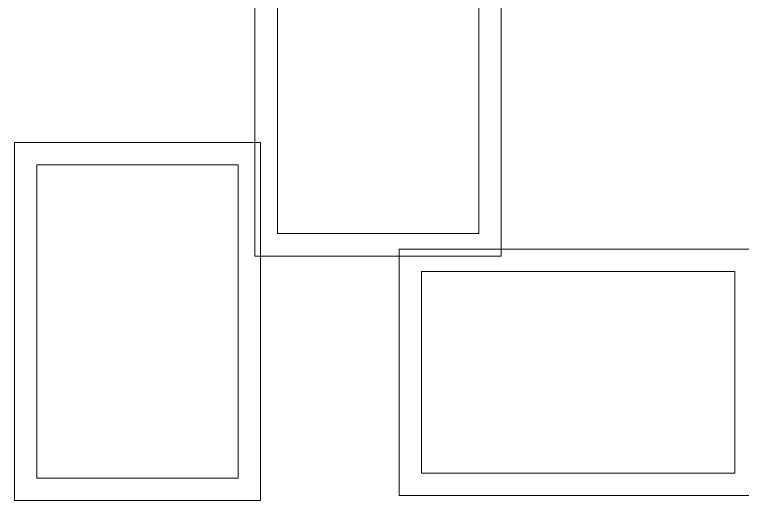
# Model space of a CAD drawing. Header units: millimetres. Extents: x -1446 to 831, y -460 to 128.
# Drawn here: x -1446.4 to -1133.7, y -315.2 to -106.5 of the extents above; entities that cross this region are included whole.
import ezdxf

# ---------------------------------------------------------------- set-up
doc = ezdxf.new("R2010")
doc.units = ezdxf.units.MM
doc.header["$MEASUREMENT"] = 0
doc.layers.add('layer 1', color=7, linetype='Continuous')

msp = doc.modelspace()

# ---------------------------------------------------------------- linework, layer by layer
at = {"layer": 'layer 1', "color": 250, "lineweight": 9}
for points in [[(-1281.1348, -313.0113), (-1127.375, -313.0113), (-1127.375, -207.3015), (-1281.1348, -207.3015), (-1281.1348, -313.0113)], [(-1271.5248, -303.4013), (-1136.985, -303.4013), (-1136.985, -216.9115), (-1271.5248, -216.9115), (-1271.5248, -303.4013)]]:
    msp.add_lwpolyline(points, close=True, dxfattribs=at)
for points in [[(-1343.0941, -210.2067), (-1343.0941, -210.2067), (-1343.0941, -56.4467), (-1343.0941, -56.4467), (-1343.0941, -56.4467), (-1343.0941, -56.4467), (-1237.3841, -56.4467), (-1237.3841, -56.4467), (-1237.3841, -56.4467), (-1237.3841, -56.4467), (-1237.3841, -210.2067), (-1237.3841, -210.2067), (-1237.3841, -210.2067), (-1237.3841, -210.2067), (-1343.0941, -210.2067), (-1343.0941, -210.2067)], [(-1333.4841, -200.5967), (-1333.4841, -200.5967), (-1333.4841, -66.0567), (-1333.4841, -66.0567), (-1333.4841, -66.0567), (-1333.4841, -66.0567), (-1246.9941, -66.0567), (-1246.9941, -66.0567), (-1246.9941, -66.0567), (-1246.9941, -66.0567), (-1246.9941, -200.5967), (-1246.9941, -200.5967), (-1246.9941, -200.5967), (-1246.9941, -200.5967), (-1333.4841, -200.5967), (-1333.4841, -200.5967)], [(-1446.3632, -315.1671), (-1446.3632, -315.1671), (-1446.3632, -161.4071), (-1446.3632, -161.4071), (-1446.3632, -161.4071), (-1446.3632, -161.4071), (-1340.6532, -161.4071), (-1340.6532, -161.4071), (-1340.6532, -161.4071), (-1340.6532, -161.4071), (-1340.6532, -315.1671), (-1340.6532, -315.1671), (-1340.6532, -315.1671), (-1340.6532, -315.1671), (-1446.3632, -315.1671), (-1446.3632, -315.1671)], [(-1436.7532, -305.5571), (-1436.7532, -305.5571), (-1436.7532, -171.0171), (-1436.7532, -171.0171), (-1436.7532, -171.0171), (-1436.7532, -171.0171), (-1350.2632, -171.0171), (-1350.2632, -171.0171), (-1350.2632, -171.0171), (-1350.2632, -171.0171), (-1350.2632, -305.5571), (-1350.2632, -305.5571), (-1350.2632, -305.5571), (-1350.2632, -305.5571), (-1436.7532, -305.5571), (-1436.7532, -305.5571)]]:
    msp.add_open_spline(points, degree=3, knots=[0, 0, 0, 0, 0.2, 0.2, 0.2, 0.2, 0.4, 0.4, 0.4, 0.4, 0.6, 0.6, 0.6, 0.6, 1, 1, 1, 1], dxfattribs=at)

doc.saveas('drawing.dxf')
